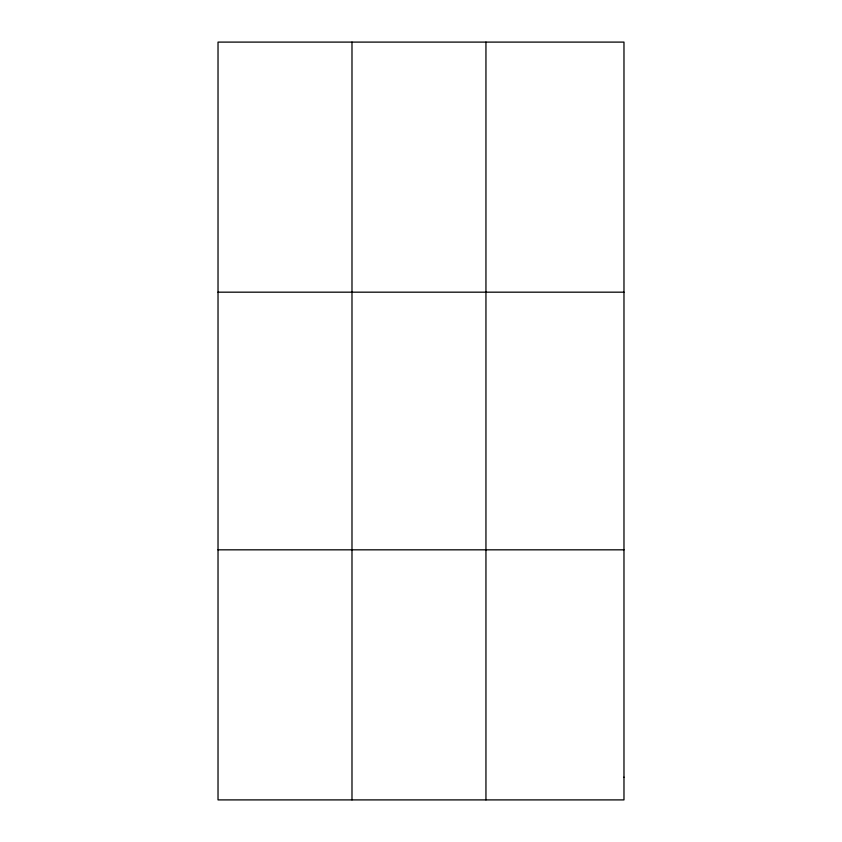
<?xml version="1.0" encoding="UTF-8"?>
<svg xmlns="http://www.w3.org/2000/svg" width="842" height="842" viewBox="0 0 842 842"><rect width="100%" height="100%" fill="white"/><g stroke="black" fill="none" stroke-linecap="round" stroke-linejoin="round"><path stroke-width="1.26" d="M351.988 799.9L351.988 42.1M485.95 799.9L485.95 42.1M218.025 292.174L623.975 292.174M218.025 549.826L623.975 549.826M623.975 777.166L623.975 799.9L218.025 799.9L218.025 42.1L623.975 42.1L623.975 777.166"/></g></svg>
